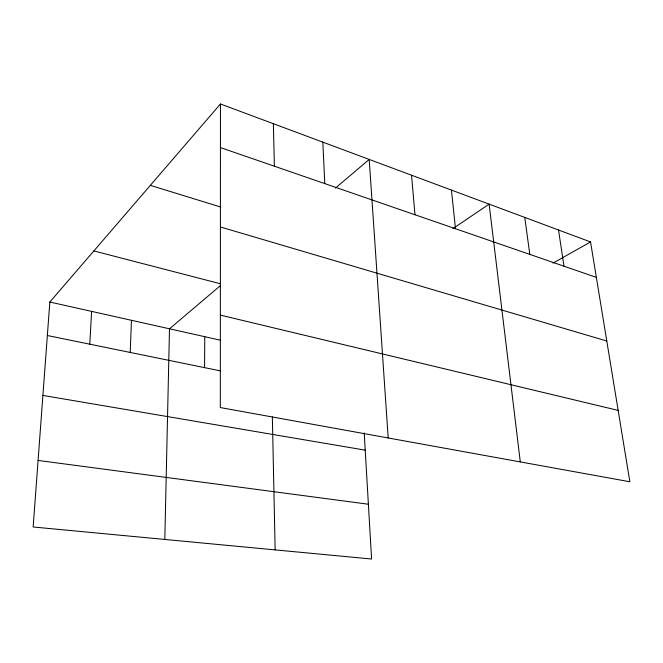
<?xml version="1.0" encoding="UTF-8"?>
<svg xmlns="http://www.w3.org/2000/svg" width="663" height="663" viewBox="0 0 663 663"><rect width="100%" height="100%" fill="white"/><g stroke="black" fill="none" stroke-linecap="round" stroke-linejoin="round"><path stroke-width="0.99" d="M220.456 103.983L220.323 407.554L629.85 481.761L590.551 241.945L220.456 103.983L49.833 302.038L33.15 526.986L371.587 559.017L364.211 432.889M204.56 367.634L204.776 336.705M164.814 539.442L169.488 328.807L220.547 285.513M130.213 352.443L131.456 320.304M89.778 344.18L91.618 311.386M335.437 188.085L369.216 159.435L388.195 437.978M452.92 228.602L489.128 204.138L520.289 461.912M553.008 263.112L590.551 241.945M38.081 460.429L368.379 504.228M42.904 395.421L365.222 450.16M47.346 335.511L220.68 370.932M49.833 302.038L220.688 340.26M220.365 315.107L618.156 410.397M93.856 250.937L220.124 283.681M220.406 226.97L606.786 341.014M150.344 185.367L220.63 206.997M220.439 147.584L596.36 277.374M558.528 230.011L563.973 266.195M524.764 217.423L529.803 254.393M451.445 190.09L455.489 228.735M411.541 175.214L414.988 214.754M322.831 142.147L324.787 183.618M273.355 123.699L274.391 166.214M272.36 416.903L275.153 549.892"/></g></svg>
